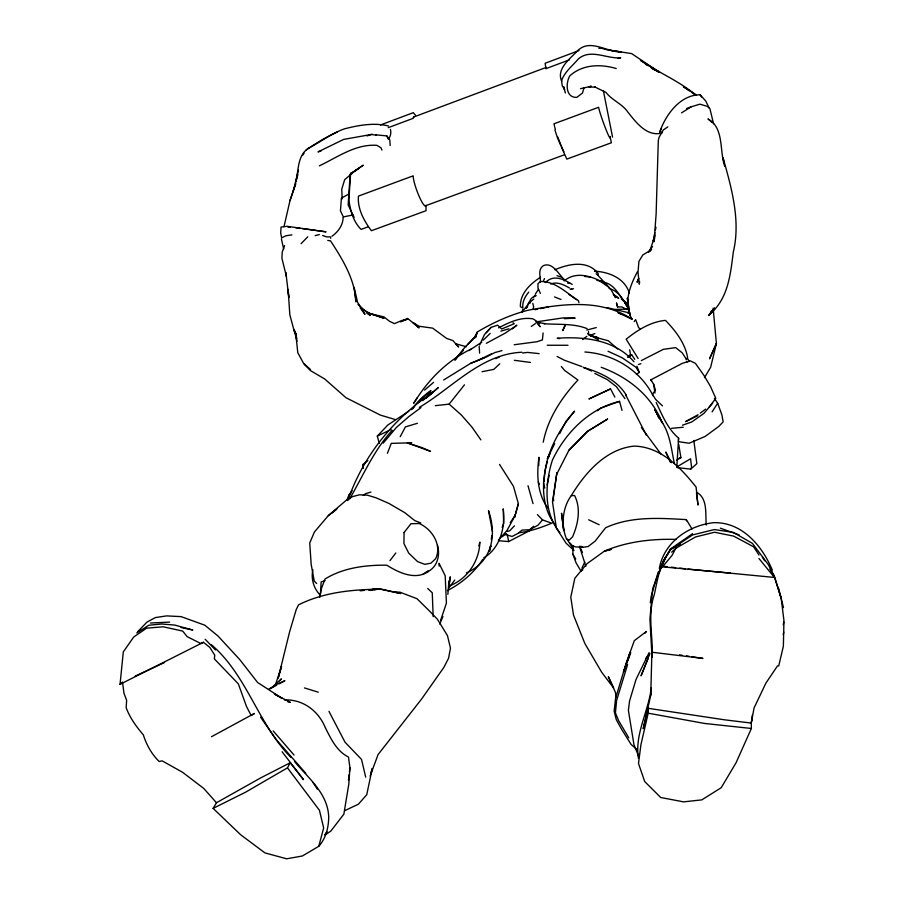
<?xml version="1.0" encoding="UTF-8"?>
<svg xmlns="http://www.w3.org/2000/svg" width="904" height="904" viewBox="0 0 904 904"><rect width="100%" height="100%" fill="white"/><g stroke="black" fill="none" stroke-linecap="round" stroke-linejoin="round"><path stroke-width="1.36" d="M648.191 713.188L648.202 708.307L724.409 719.799L751.303 723.064L751.382 728.477L736.025 762.829L721.211 787.712L701.798 799.882L683.56 801.859L660.711 797.497L644.699 781.542L638.495 763.518L640.947 744.58L648.191 713.188L704.578 723.449L751.382 728.477M581.17 571.407L576.153 563L572.865 554.163L572.966 545.971M588.481 335.011L588.538 331.463M538.75 465.526L538.965 457.334C536.569 474.498 537.202 493.234 547.643 507.856M648.202 708.307L643.185 728.692L650.756 695.21L651.942 650.699L652.304 652.281L702.973 658.417L691.944 656.745M656.191 402.54C662.259 415.072 667.627 428.914 678.599 438.101L676.791 467.21M433.174 616.641L432.259 592.787L427.682 588.436M522.467 311.891L522.557 309.597M281.426 239.006L283.664 248.962M540.456 282.353C540.682 276.613 537.428 269.584 543.428 265.606C553.011 261.64 558.909 275.212 565.011 280.161M320.4 594.414L321.146 581.927L325.022 580.684M492.488 531.654L488.51 510.67C497.019 535.1 492.251 561.621 466.396 572.933M203.411 642.281L120.04 684.328L123.306 651.908L133.69 637.026L146.595 628.178L163.195 626.788L182.71 631.094L187.151 636.642L200.948 643.591L203.411 642.281L209.864 647.456L214.756 655.242L214.35 658.869L238.34 683.887L246.498 706.487L251.176 715.55L254.374 713.471L211.491 736.715M350.164 174.348L348.153 204.925L354.108 217.378M350.628 173.082L348.899 199.626C350.176 210.101 353.385 221.943 361.103 229.401L368.267 226.768M284.376 699.899C302.987 699.199 318.423 710.804 325.35 727.731C331.033 738.93 336.65 751.179 348.492 757.066L349.938 767.812L348.82 784.005L343.859 814.165L330.807 831.115L325.214 834.799M678.418 440.463L678.599 438.101M447.875 594.323L448.96 580.797M544.208 481.199C544.796 455.153 558.118 430.643 574.594 411.139L565.983 421.309L559.621 433.683M752.297 715.188L751.823 720.77L750.535 723.132M639.636 281.517L639.331 284.184L638.009 272.477L638.913 261.403L642.767 255.018L651.592 249.594M348.469 780.028L349.125 774.604M349.452 771.892L349.938 767.812M282.093 751.744L303.507 779.666L290.24 762.739L260.623 777.926L216.463 802.741L213.129 808.368L240.645 834.754L264.94 852.901L286.67 858.8L302.411 855.975L318.762 846.313C326.016 838.11 328.525 827.725 328.728 817.013C327.836 793.429 308.682 778.457 294.704 761.722M650.326 602.731L651.038 596.809L658.157 572.074M343.124 217.435C343.034 225.232 338.073 231.966 331.892 236.306M555.203 524.942C541.406 507.393 541.293 482.058 547.383 461.424M650.756 695.21L651.264 691.085M448.599 588.719L450.26 576.808L449.378 583.136M559.938 532.614C543.349 512.862 544.988 483.663 552.344 460.283C565.215 432.858 589.34 408.393 619.556 401.387L622.031 410.416M655.027 235.13L654.044 241.786L656.123 214.135L658.315 140.312L659.05 137.374L663.276 129.995L667.807 126.888M490.081 547.304L489.471 551.214L490.985 545.869L489.516 548.242M491.279 539.485L491.878 535.563M390.189 145.544L389.771 139.871L386.686 135.905L375.714 134.809M783.282 624.822L783.734 622.042M651.275 687.899C648.473 711.584 634.529 734.014 638.416 758.354M751.303 723.064L754.038 708.013L765.903 683.096L777.542 665.841L778.728 665.909L783.361 646.292L783.96 620.822L781.259 598.674L773.971 575.475L768.129 564.378L752.433 543.383L733.302 532.377L714.329 529.563L692.498 534.953L670.316 549.847L662.982 561.757L652.711 588.47L649.931 619.059L652.033 657.366M543.112 332.966L542.4 339.938L536.942 341.735L514.195 344.74M783.226 634.766L783.757 632.009M319.688 597.465L321.496 588.436L324.965 579.057C343.079 567.735 365.713 564.91 386.822 565.203C399.557 573.215 416.823 581.182 430.293 570.164C438.044 564.729 439.999 554.084 437.536 545.338M654.88 232.712L653.242 240.893L653.976 238.611M655.423 229.978L655.965 227.254M547.157 484.973L549.146 475.414M662.157 131.634L661.852 133.057C646.902 136.956 636.066 122.413 627.975 112.22C622.223 103.711 611.997 100.344 605.917 92.366L594.561 86.829L595.329 87.134L589.046 87.1L591.171 86.185M533.111 309.27L533.654 306.716L532.795 303.36M284.003 226.655L290.003 200.564L295.676 183.738L290.003 200.564M583.95 87.801L582.515 93.022L576.775 97.383C565.395 97.892 565.701 82.987 569.735 75.913C582.458 64.308 600.448 63.856 616.223 68.534M278.195 678.226L289.574 631.952L296.263 609.443L298.591 604.832C323.417 592.38 351.475 589.589 378.866 589.216L372.132 589.837M293.427 190.36L298.422 170.167M318.762 846.313L323.655 827.974L319.428 810.278L287.472 767.858L290.24 762.739M518.376 503.72L514.579 517.359L518.376 503.72L513.449 486.307L499.539 464.407M658.959 573.034L666.214 556.344C658.79 568.221 657.208 581.927 654.157 595.092C647.874 613.432 652.338 633.297 652.304 652.281M527.235 307.066L528.117 303.8L531.428 298.343L535.224 295.382M628.133 313.338L629.286 309.055L615.274 309.417M297.879 174.438L295.8 182.032C298.738 170.573 297.167 155.906 308.174 148.392C320.287 142.131 331.486 133.453 344.277 128.899C358.685 125.17 374.087 122.413 388.539 125.995M543.236 442.214C547.892 418.303 561.565 397.624 577.938 380.053L564.582 370.38L561.316 366.459M478.804 545.926L479.877 542.095C479.369 560.616 467.786 578.662 450.328 585.498M628.065 659.796L630.257 652.021L623.545 671.954L630.766 652.744M278.568 676.915L281.551 666.474L275.562 684.384M371.092 772.276L372.211 768.536L366.764 794.695L358.447 804.142L345.023 810.549M312.931 569.814C310.75 578.594 313.767 588.741 320.219 595.081M627.613 664.519L616.596 700.543L615.432 712.838L618.562 720.544L628.788 737.845M548.626 457.435L549.869 453.458L547.282 458.746L554.627 443.661M614.505 295.224L618.72 298.376L613.341 294.342L615.647 297.687L610.742 289.235L597.804 275.2L598.279 273.765C588.041 259.787 568.627 263.765 554.943 269.765M617.59 306.931L616.517 303.134L617.59 306.931L622.031 306.998L626.641 309.462M653.931 238.701L649.829 250.962L651.23 248.702M440.632 620.347L446.418 603.092L445.197 575.735L439.05 563.339L439.118 566.13M475.64 337.689L477.086 332.615L474.25 337.667L467.583 344.661M659.332 568.469C663.954 542.264 688.486 525.36 713.764 522.681C742.229 521.97 762.275 545.959 772.332 570.141M284.602 245.572L282.206 252.137L281.912 258.216L286.376 276.296L285.901 272.692L288.817 297.439L288.105 289.393L289.822 314.694L294.467 332.073L296.229 335.395M370.154 775.994L378.087 754.546L421.546 699.097L443.909 667.321L448.565 658.248L450.463 648.145L447.469 635.625L437.344 619.15L428.903 610.403L416.97 598.697L399.963 592.188L394.042 591.928M347.859 500.601C363.035 455.898 394.121 417.795 433.479 392.02L425.129 398.585L438.35 387.522L426.1 398.201M346.989 499.957L348.797 495.268L352.108 490.77M387.421 453.322L391.285 443.367L411.761 442.802L407.41 442.926L430.496 451.356L422.111 447.649L407.41 442.926M649.953 653.332L641.06 675.808L648.315 658.067M638.563 278.5L637.049 282.24L638.71 278.658M479.651 344.978L484.465 334.548L491.064 327.406L497.55 325.169L501.709 328.977L514.263 323.711L513.088 322.796M439.751 624.02L442.937 616.551M502.138 527.36L503.686 523.778L503.234 508.862C505.539 526.896 500.341 548.242 483.606 557.938M529.8 303.507L530.625 301.653L533.812 299.032M661.513 128.436L659.615 132.38C665.434 115.023 680.158 94.626 700.159 94.818L705.753 101.033L708.996 107.712M637.422 271.799C629.692 286.15 623.071 303.8 631.975 319.191C600.606 298.614 563.022 303.8 528.139 310.219C510.014 314.841 493.155 322.57 477.142 332.05L475.979 335.949L464.984 347.136L455.017 359.815M649.038 652.767L635.998 679.514L629.512 701.221L628.393 710.408L633.964 744.704L638.687 756.275M543.338 281.042L544.524 278.556M535.281 294.195L538.513 289.291M584.798 562.039L582.074 567.701L582.628 570.232M711.358 311.01L709.606 314.637L714.668 307.97L708.499 315.541C728.296 299.088 730.285 275.392 733.336 251.922C740.828 220.508 731.528 187.964 723.03 157.691L724.047 162.957M677.322 467.594L690.701 469.131L691.583 467.379L690.566 458.78L677.175 466.713M556.875 473.911L568.797 450.52L587.6 431.31L607.544 419.083L587.6 431.31L569.079 449.864M400.212 436.7L405.387 426.925L417.377 423.287M758.987 554.999L753.586 546.784L733.664 536.106L714.533 532.241L695.571 536.942L675.83 548.265L671.966 555.542L662.474 566.842L661.536 566.051M349.599 498.985C363.137 475.707 373.77 450.294 392.234 430.304M686.226 359.803L687.582 357.34C684.961 342.921 675.435 330.694 665.468 320.378C650.699 321.767 637.489 330.062 626.178 339.203L638.111 358.492M692.566 533.654L670.497 549.056L662.982 561.757L670.316 549.847M704.487 377.657L710.646 367.261L716.397 343.554L713.132 308.117M417.32 397.703L413.817 403.071L417.32 397.703C430.733 377.25 448.847 359.781 471.074 349.102M712.058 411.896L717.674 403.274L714.431 398.37M510.274 522.648L515.37 514.975L507.065 530.433L498.601 539.857M388.347 139.137C390.697 136.493 391.285 132.707 390.438 129.351M302.546 155.488L304.038 153.273M482.713 559.406C474.001 572.842 461.537 583.295 447.378 590.606M521.71 312.456L529.348 302.829M324.762 834.855L326.954 831.748M652.541 246.453L648.541 252.103L650.575 250.431M528.783 292.082C525.077 296.444 521.936 302.23 522.919 308.117L520.376 306.693C519.992 293.371 530.241 283.833 540.569 277.223M412.563 408.698L415.049 405.331M454.949 359.837L463.424 349.984M709.222 407.116L715.776 398.314L710.465 386.426L703.967 375.442L695.436 363.374L690.204 360.82L682.181 363.408L650.891 379.816L653.615 384.302L655.468 390.132L652.485 394.223L655.558 399.342L662.462 405.851M449.491 587.103L454.757 580.052M571.305 495.595C562.457 507.46 560.932 525.021 566.367 538.614L569.147 540.185L572.56 536.863C578.131 524.049 581.159 508.568 574.605 495.539L571.305 495.595C585.103 472.826 606.143 448.633 634.438 446.101C660.858 446.87 680.701 467.605 696.103 487.098L697.99 505.053L696.498 493.358M526.049 308.185L527.394 306.411M389.952 560.661L395.782 552.999M137.803 631.58L146.979 622.088L155.431 617.556L166.585 615.895L181.049 616.618L204.79 625.184L218.067 636.077L239.718 659.547L257.595 682.486L282.217 698.442L274.307 693.978L290.308 702.351L287.63 701.673M634.179 321.541L635.659 319.643L638.586 327.553L640.439 329.237M435.332 405.67L449.13 404.133L464.475 384.833M383.251 443.141L396.336 427.479L408.868 416.586L421.004 407.58M526.105 308.207L527.552 306.467M335.859 509.822L328.333 515.608L314.411 532.004L309.733 543.01L311.168 564.356L314.242 581.057L316.637 583.498M712.612 403.161L703.956 413.365L691.729 421.976L682.441 425.208M455.107 359.803L463.334 350.164M550.66 522.828L542.524 519.902L538.016 525.167L529.71 529.721L522.105 530.117L517.495 533.688L512.059 536.456L504.895 534.366M612.562 137.114L603.386 90.795M644.676 633.433L646.45 631.455L634.325 640.654L626.054 663.468L615.59 698.306L614.155 711.132L616.291 719.663L621.432 729.008L631.094 744.421L637.117 749.721M486.307 332.627L491.064 327.406M279.585 680.825L281.359 678.881L272.466 687.051M514.455 525.8L509.732 530.806L507.155 531.529M379.284 443.435L377.307 436.078L387.94 424.925L408.687 411.309M301.066 243.707L307.778 236.791M627.591 357.329L630.427 354.447L629.692 349.791M645.84 658.236L648.744 655.31M422.767 400.641L429.456 394.031L430.903 390.562A44.884 41.087 20 0 0 418.608 402.596M483.177 340.232L490.194 333.384M120.04 684.328L121.667 682.791M671.627 552.208L675.83 548.265M499.81 363.803L493.765 369.386L482.047 371.713M328.333 515.608L346.119 500.375L352.537 496.578L359.6 494.793L367.419 495.177L376.109 497.821L389.059 503.505L404.834 512.715L414.789 520.625L420.801 522.987M533.676 526.252L529.71 529.721L531.495 528.478M628.755 357.283L631.659 354.741L634.777 359.351M424.575 390.132L433.604 382.324M512.432 328.909L516.851 325.18L505.415 333.022L486.341 343.305M476.171 336.073L474.25 337.667L476.261 335.994M348.797 495.268L350.752 493.652M597.341 410.766L600.618 408.133L619.556 401.387M363.284 495.437L365.431 493.731L370.911 492.081M628.529 357.182L631.659 354.741M367.86 460.622L362.617 464.679L363.397 468.34M331.124 513.472L336.932 508.997M582.651 339.542L586.809 336.367M306.286 149.951C316.004 143.069 326.491 136.877 337.339 132.007M698.091 414.733L685.537 421.659L697.583 415.761M700.261 413.128L705.674 409.105M690.701 469.131L696.848 463.673L693.831 440.463M636.427 374.448L639.252 372.391L636.958 366.267M545.79 282.184C553.869 274.138 564.243 279.494 572.209 284.466M501.991 536.784L506.489 533.631M531.258 326.446L535.394 323.609M419.343 407.376C452.407 387.805 480.939 354.074 521.789 352.244M410.97 409.772L413.241 408.246M422.631 574.435L428.168 570.752M468.95 350.594L481.821 342.164M136.753 632.947L148.776 625.252L161.748 623.997L174.788 625.082L192.823 630.02L181.06 627.557M681.537 112.853L691.323 106.751L699.922 104.163L706.679 106.186M443.627 379.996L470.498 363.431L484.137 357.86M268.556 689.323L276.861 684.226L284.884 680.712L279.031 683.91M676.474 460.339L680.904 457.661L678.701 444.226M545.553 282.556L547.428 281.438L545.112 282.443M287.472 767.858L245.718 792.119L213.129 808.368M564.164 280.929C576.458 270.183 594.651 276.861 606.697 284.749L600.651 280.76L602.019 281.528L596.832 280.285M349.159 193.874L341.384 198.145L340.458 210.892L343.362 216.915L353.023 214.949M377.307 436.078L391.104 429.49M269.663 689.029L276.692 685.187M319.338 165.85C337.802 157.115 355.667 143.815 376.889 145.341L380.957 147.759L381.94 150.109M533.767 296.907L536.208 295.619M552.457 522.919C541.767 527.36 530.083 531.507 518.647 532.806M498.612 327.847C509.201 322.378 520.84 316.66 533.066 318.886L536.886 321.338L540.163 326.796L536.354 322.332M498.386 540.705L508.636 541.575L529.236 530.908M358.3 168.912L351.17 173.285L363.295 165.206L355.973 170.065L344.695 179.659L341.757 189.151L342.141 198.948M670.497 549.056L680.237 544.276M477.685 360.549L491.426 353.859M641.354 360.583L663.333 349.339L675.695 347.633L682.215 352.82L686.407 359.34M591.08 86.264L580.504 88.682M610.55 388.901L589.114 398.879L610.55 388.901L614.867 397.116M135.216 676.113L164.494 662.508M495.754 358.651L499.257 357.057M470.498 363.431L486.51 356.922L494.793 352.583L501.957 350.605M598.753 338.412L589.905 335.463L594.9 333.576M380.46 124.978L413.297 112.672L415.512 115.294M579.012 50.556L545.146 63.246L545.937 68.636L569.531 59.8M413.501 117.091L545.903 67.517M388.178 127.69L413.286 118.288A15.989 2.441 69.5 0 1 414.111 116.898M425.162 205.897L564.265 154.844M686.554 108.491L691.323 106.751M550.751 284.037C557.135 281.336 563.938 284.85 569.486 287.992M366.99 135.928L371.465 134.47L376.482 135.227M638.416 364.493L640.913 363.724M500.895 331.147L508.952 328.796M321.01 150.991L317.993 151.917L343.644 139.419L372.245 134.3M586.809 330.062L596.29 327.576M374.324 589.792L378.256 588.775L400.675 593.51L379.51 588.719L368.493 589.905M610.98 549.44L604.437 551.124L587.035 563.689L574.831 578.255L570.786 597.171L573.498 615.115L584.888 643.569L601.691 672.26L613.613 687.967L608.336 676.7L615.364 692.215L616.121 697.459M611.047 549.383L604.437 551.124C627.093 541.496 651.931 538.705 676.373 539.417M315.146 235.616L319.361 234.554M679.153 458.102L680.904 457.661M618.11 58.41L620.743 57.811C606.799 59.054 590.459 48.296 578.334 58.975C572.469 65.902 564.503 71.947 561.542 80.75L562.22 85.71L564.548 89.586L563.746 86.784L565.362 92.976M687.04 361.815L689.21 361.351L687.537 358.436M535.021 309.744L537.711 309.179M540.411 308.626L548.479 306.953M536.015 321.903L563.147 317.88L575.159 318.14L564.356 318.671M573.531 288.726L570.288 289.359L571.803 289.133M291.913 234.859L285.822 235.797L281.619 237.876L280.715 232.995L281.042 227.085L287.122 226.305L326.039 231.842L302.444 228.61M567.057 539.417L570.74 544.897L575.486 546.897L582.73 547.293L588.063 546.558L595.114 541.18L605.624 527.744C630.947 516.026 659.524 518.128 686.328 519.608L692.001 528.919M369.205 589.939L378.256 588.775M369.725 589.916L379.51 588.719M522.67 353.001L527.608 352.402L539.146 353.645M360.221 590.809L364.357 590.357M671.525 428.326L683.243 427.253M150.437 623.014L169.681 622.099M330.152 236.825L326.943 236.95L322.615 235.515M288.082 227.288L290.308 227.232M543.982 323.722C558.276 324.785 573.644 323.248 587.103 328.627M547.214 345.249L568.006 345.272M730.33 573.046L662.474 566.842M567.622 283.099L569.938 283.246M598.81 48.217L601.171 48.398M773.971 575.475L774.412 577.441L688.181 569.124M295.823 227.797L299.958 228.215M595.081 271.234C609.239 271.991 624.777 278.353 629.308 292.952M584.73 276.443L590.041 277.031M664.338 566.379L667.141 566.695M671.356 567.181L675.559 567.667M679.763 568.153L685.379 568.797M584.899 352.006C613.398 353.78 640.484 370.346 653.287 396.121M536.603 322.061L544.999 323.7M514.365 360.3L530.411 362.436M594.979 337.203L608.426 340.797L617.613 349.034M678.328 441.649L689.13 443.231L705.131 436.451L718.827 426.394L723.144 421.874L721.957 415.072L717.674 403.274M327.745 240.43L330.525 240.848C342.458 259.12 355.001 279.46 355.916 301.902L354.108 287.269L357.577 302.241L364.979 314.343L360.142 307.789M679.525 654.869L682.283 655.287M686.43 655.909L689.187 656.327M594.775 271.358L597.137 271.72M466.283 346.729L455.582 343.712L458.611 347L452.847 340.548L446.632 338.435L432.643 328.129L419.038 326.242L412.868 322.445L419.083 327.903L407.647 318.411L400.54 321.79L407.614 319.157L401.851 320.491L394.449 323.643L389.534 321.293L383.85 316.863L368.934 313.36L384.042 318.253L370.199 313.462L361.916 309.1M559.61 338.638L557.203 338.232C584.492 336.401 615.082 339.768 633.964 361.769M602.731 282.025C612.923 283.234 618.777 293.54 623.681 301.473M537.631 322.4L539.914 322.841L536.23 321.813M630.043 313.055L606.833 307.575M589.905 335.463L597.601 337.565L589.679 335.226M602.358 48.5L608.821 50.285M395.195 419.535L380.471 415.139L345.983 397.726L324.683 378.968L310.58 370.685L304.207 363.95L310.535 369.804L303.699 363.566L297.789 352.673L295.777 333.644L296.851 338.808M304.456 687.933L318.264 692.193M609.07 288.455C619.161 291.156 624.178 301.1 628.935 309.462M557 275.641L561.813 277.358M720.398 528.185L739.201 534.931M554.536 296.941L561.022 299.495M581.927 366.606L564.265 360.187L557.079 356.458M591.623 371.036L583.261 367.363C599.736 372.278 617.07 379.849 626.314 395.195M601.183 367.284C627.884 376.991 651.095 395.33 661.931 422.021C670.192 434.462 671.333 449.424 674.407 463.605M621.76 314.4L618.008 312.682L631.975 319.191L631.342 317.925M608.064 351.272L622.088 357.724L635.953 367.239L639.252 372.391M588.628 519.777L599.182 524.749M594.798 373.408L607.318 379.612L616.392 386.675L624.958 398.641M652.372 68.715L654.745 70.071M587.736 333.655L598.459 339.904M580.888 546.208L582.73 547.293M645.354 64.15L647.716 65.585M651.253 67.721L658.338 72.004M696.385 95.044L683.435 86.739L689.21 90.716M568.887 294.376L576.515 299.687M366.967 313.27L370.278 315.428L357.95 304.354M691.537 92.287L696.182 95.428C679.379 80.987 658.553 72.772 640.45 60.297L659.739 72.467L631.636 53.596L608.652 50.059L621.398 51.946C606.697 52.443 589.736 37.844 577.147 51.2C569.825 58.986 555.971 69.156 561.768 81.349M608.641 287.144L599.668 280.748L602.188 282.545M621.342 298.941L627.93 303.733M696.555 492.217C708.047 498.466 705.199 514.116 706.261 525.054M711.99 122.379L707.968 118.921C724.522 127.995 719.177 151.07 724.805 166.347M596.075 273.697L597.804 275.2M449.13 404.133L461.277 414.936L471.944 427.083L480.871 439.864M707.719 106.717L709.934 108.74L713.561 123.791M573.724 550.253L566.062 543.18L556.389 528.173L552.491 501.822L556.887 472.668L553.338 498.025L553.655 500.793M537.439 514.613L542.524 519.902M205.151 639.23L215.491 649.976M211.536 644.846C247.267 675.548 258.137 724.398 291.099 757.563M216.463 802.741L203.795 788.469L182.506 772.242L162.132 760.84L159.149 761.53C151.68 754.139 146.459 744.862 143.34 734.862C136.334 726.658 129.871 717.855 126.153 707.64L126.65 700.329L123.972 693.3L122.492 682.023M305.789 773.315L276.488 739.89L260.567 717.177M273.2 730.952L294.06 755.055M774.412 577.441L758.942 558.502M641.377 427.536L660.869 453.966M628.314 307.586L624.506 302.218L628.144 308.23M569.486 542.457L572.526 546.818M700.159 94.818L701.56 96.965M313.021 782.468L317.361 789.158M650.891 379.816L651.637 380.979M646.439 435.276L625.534 394.641M762.49 557.226L764.716 560.808M769.937 569.17L774.4 576.334L781.259 598.29M540.377 293.382L537.993 288.071L537.97 283.686L540.321 281.528C555.056 280.918 566.627 293.19 578.39 300.603L578.944 302.648M572.865 554.163L575.735 559M661.931 422.021L654.609 409.467L662.7 423.4M328.954 711.358L345.012 742.184L361.532 759.416L365.691 777.135M671.299 462.701L665.762 452.056L670.226 462.023M579.622 546.366L582.481 552.513M656.067 411.919L658.937 418.236M296.331 334.548L294.071 329.452L296.964 341.249M538.309 481.911L539.315 484.352M571.271 544.253L573.746 550.479M579.52 546.434L585.826 566.277M554.932 130.029L557.519 138.007L566.808 159.104L611.353 142.775L610.076 136.47A17.165 1.141 70.2 0 1 605.736 128.876A17.165 1.141 70.2 0 1 598.595 107.293L554.016 123.78A17.097 1.537 70.1 0 0 554.491 126.085M528.004 485.719L533.021 503.596M543.462 482.883L544.807 488.058M778.333 587.43L783.474 607.578M654.971 393.093L653.649 384.053M507.393 534.852L508.636 541.575M563.644 529.507L561.52 513.212L563.655 530.625M330.649 237.424L330.717 238.34M686.328 519.608L686.407 520.806M479.188 346.424L479.595 353.17M425.987 205.389L426.044 210.7L371.408 230.723C364.233 221.243 357.17 208.564 358.481 196.078L413.151 175.862A16.905 2.757 69.7 0 0 418.755 195.445A16.905 2.757 69.7 0 0 425.784 205.502M413.49 407.67A60.952 48.488 34 0 1 430.971 392.313M545.937 68.636A16.159 1.356 70 0 1 546.242 67.416M563.836 151.691A17.097 1.537 70.1 0 1 561.531 146.629M561.011 145.397A17.097 1.537 70.1 0 1 559.44 141.386M559.045 140.346A17.097 1.537 70.1 0 1 557.892 137.159M555.327 129.227A17.097 1.537 70.1 0 1 554.728 127.046M404.065 532.535L403.941 543.575L408.71 553.124L417.603 561.644L424.767 564.322L430.88 563.192L435.671 558.672C442.226 545.112 432.044 529.043 419.264 523.552L410.981 523.71L404.065 532.535M564.706 326.005L562.785 330.582L565.237 325.191L564.706 326.005M716.397 343.554L709.606 358.639L716.397 343.554M386.844 136.12L388.392 138.38L386.844 136.12M629.839 315.236L627.342 298.252L629.839 315.236"/></g></svg>
